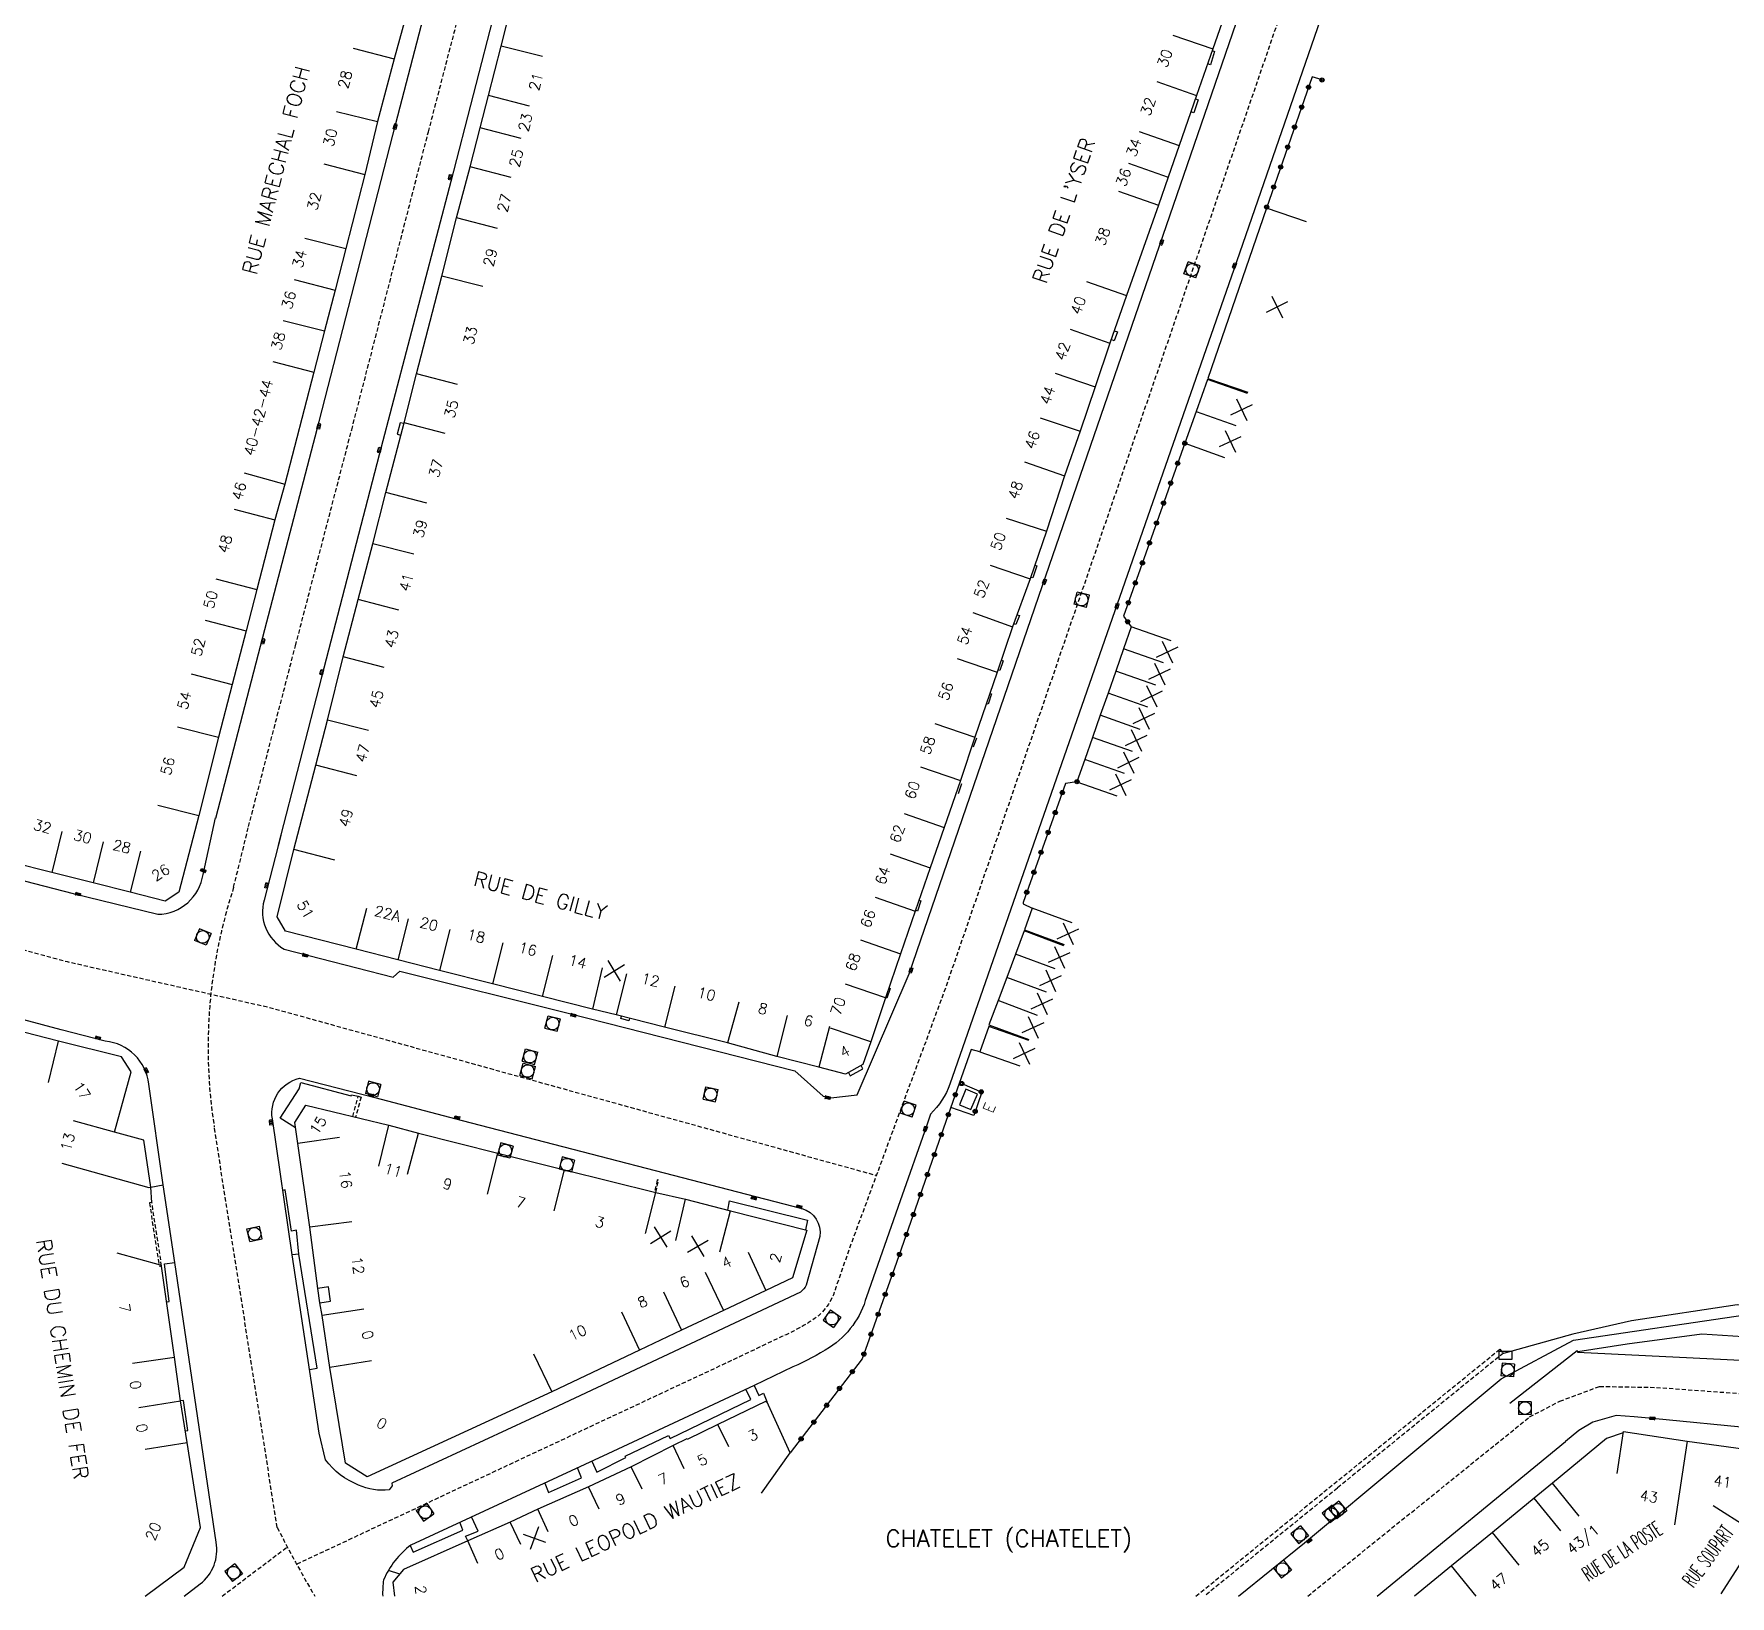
# Model space of a CAD drawing. Header units: millimetres. Extents: x 159999 to 161001, y 122000 to 123000.
# Drawn here: x 160583.5 to 160783.9, y 122000 to 122184.6 of the extents above; entities that cross this region are included whole.
import ezdxf
from ezdxf.enums import TextEntityAlignment as Align

# ---------------------------------------------------------------- set-up
doc = ezdxf.new("R2010")
doc.units = ezdxf.units.MM
doc.linetypes.add('DASHED', pattern=[0.75, 0.5, -0.25])
doc.layers.get('0').update_dxf_attribs({"linetype": 'CONTINUOUS'})
for name, color, linetype in [('W0001', 6, 'DASHED'), ('W0008', 7, 'CONTINUOUS'), ('W0100', 7, 'CONTINUOUS'), ('W0112', 1, 'DASHED'), ('W0322', 7, 'CONTINUOUS'), ('W0334', 7, 'CONTINUOUS'), ('W0400', 7, 'CONTINUOUS'), ('W0420', 7, 'CONTINUOUS'), ('W0980', 7, 'CONTINUOUS'), ('W0984', 7, 'CONTINUOUS'), ('W0989', 7, 'CONTINUOUS'), ('W0991', 7, 'CONTINUOUS'), ('W1102', 7, 'CONTINUOUS'), ('W1471', 7, 'CONTINUOUS')]:
    doc.layers.add(name, color=color, linetype=linetype)
doc.styles.get("Standard").update_dxf_attribs({"font": 'romans.shx', "width": 0.85})

# ---------------------------------------------------------------- blocks, each defined once
blk = doc.blocks.new('t991o')
at = {"color": 0, "linetype": 'Continuous'}
for p, q in [((-1, 1), (1, -1)), ((-1, -1), (1, 1))]:
    blk.add_line(p, q, dxfattribs=at)
blk = doc.blocks.new('t322o')
at = {"color": 0, "linetype": 'Continuous'}
for radius in [0.25, 0.15]:
    blk.add_circle((0, 0), radius, dxfattribs=at)
blk = doc.blocks.new('T420')
for p, q in [((0.75, 0.75), (-0.75, 0.75)), ((-0.75, 0.75), (-0.75, -0.75)), ((0.75, 0.75), (0.75, -0.75)), ((0.75, -0.75), (-0.75, -0.75))]:
    blk.add_line(p, q)
blk.add_ellipse((0, 0), major_axis=(-0.53, 0.53), ratio=1, start_param=3.926991, end_param=10.210176)
blk = doc.blocks.new('T400')
for p, q in [((-0.15, 0.3), (0.15, 0.3)), ((-0.15, -0.25), (-0.15, 0.3)), ((-0.15, 0.15), (0.15, 0.15)), ((-0.15, 0), (0.15, 0)), ((0.15, 0.3), (0.15, -0.25)), ((-0.15, -0.15), (0.15, -0.15)), ((-0.15, -0.25), (-0.15, -0.3)), ((-0.15, -0.3), (0.15, -0.3)), ((0.15, -0.3), (0.15, -0.25))]:
    blk.add_line(p, q)
blk = doc.blocks.new('T1471')
at = {"color": 0, "linetype": 'Continuous', "flags": 128}
blk.add_lwpolyline([(-0.75, -0.5), (-0.75, 0.5), (0.75, 0.5), (0.75, -0.5), (-0.75, -0.5)], dxfattribs=at)

msp = doc.modelspace()

# ---------------------------------------------------------------- linework, layer by layer
at = {"layer": 'W0001', "flags": 128}
msp.add_lwpolyline([(160705.66, 122363.07), (160719.86, 122334.03), (160727.14, 122319.37, -0.014395), (160737.57, 122296.74), (160741.42, 122286.53), (160751.83, 122258.97, -0.072001), (160752.23, 122252.22, -0.054435), (160750.36, 122244.08), (160741.2, 122217.24), (160735.27, 122200.01), (160720.86, 122158.08), (160707.03, 122117.92), (160691.2, 122071.87), (160679.9, 122041.24), (160678.23, 122036.48, -0.192162), (160675.44, 122032.58, -0.041863), (160671.61, 122030.55), (160666.95, 122028.32), (160649.7, 122020.24), (160614.53, 122003.76)], format="xyb", dxfattribs=at)
at = {"layer": 'W0001'}
msp.add_lwpolyline([(160616.66, 122000, -0.015782), (160612.22, 122008.12), (160604.78, 122055.41, -0.118957), (160607.07, 122083.76), (160608.83, 122090.93), (160614.38, 122112.31), (160621.02, 122137.82), (160630.09, 122173.03), (160637.07, 122199.86), (160643.54, 122224.78), (160650.74, 122252.62), (160653.31, 122262.49), (160653.65, 122263.85, 0.194033), (160652.87, 122274.3), (160641.76, 122296.32), (160630.16, 122318.05)], format="xyb", dxfattribs=at)
at = {"layer": 'W0001', "flags": 128}
for points in [[(160537.19, 122088.49), (160587.4, 122074.98), (160611.22, 122069.59), (160683.03, 122049.72)], [(160605.72, 122000), (160613.42, 122005.81)]]:
    msp.add_lwpolyline(points, dxfattribs=at)
at = {"layer": 'W0001'}
for points in [[(160760.23, 122021.18), (160763.82, 122023.03), (160768.5, 122024.78), (160775.22, 122024.66), (160789.23, 122023.64), (160810.39, 122023), (160823.42, 122023.13), (160834.13, 122024.52), (160841.96, 122027.61), (160848.49, 122031.87), (160855.86, 122039.33), (160858.08, 122042.9), (160860.66, 122047.57), (160862.71, 122053.75), (160863.32, 122057.24), (160863.56, 122060.93), (160864, 122063.51), (160865.93, 122066.39), (160869.52, 122069.42), (160873.21, 122071.77)], [(160734.01, 122000), (160756.21, 122017.93), (160760.23, 122021.18)]]:
    msp.add_lwpolyline(points, dxfattribs=at)
at = {"layer": 'W0008'}
for points in [[(160753.59, 122336.83), (160731.25, 122325.74, 0.332853), (160731.02, 122321, -0.037179), (160738.96, 122303.42), (160754, 122263.6), (160757.11, 122255.31), (160753.28, 122242.86), (160753.28, 122242.86), (160740.98, 122202.79), (160739.76, 122198.85), (160736.56, 122189.36), (160725.29, 122156.77), (160691.73, 122060.5, -0.115408), (160689.42, 122056.96), (160688.94, 122055.54), (160685.83, 122046.69), (160681.86, 122035.38, -0.186999), (160677.49, 122029.39, -0.041143), (160673.17, 122027.1), (160668.57, 122024.9), (160651.31, 122016.81), (160628.01, 122006.03, 0.126225), (160624.79, 122001.91, 0.047771), (160624.69, 122000, 0.06946)], [(160604.98, 122091.93), (160610.53, 122113.31), (160617.16, 122138.82), (160626.24, 122174.03), (160633.22, 122200.86), (160639.68, 122225.78), (160646.89, 122253.62), (160649.46, 122263.47), (160649.8, 122264.86, 0.196622), (160648.96, 122272.21), (160645.53, 122278.97, 0.379816), (160638, 122281.89), (160608.28, 122266.89), (160562.98, 122244.21)], [(160612.64, 122089.9), (160610.68, 122082.24, 0.344431), (160613.03, 122076.46), (160625.93, 122073.16), (160626.71, 122073.86), (160646.62, 122068.87), (160673.39, 122062.07), (160676.76, 122059.07), (160677.63, 122058.88), (160680.76, 122059.22), (160686.91, 122073.53), (160702.68, 122119.41), (160716.51, 122159.58), (160730.92, 122201.5)], [(160571.01, 122087.43), (160588.12, 122083.04), (160598.1, 122080.57, 0.368314), (160603.46, 122085.28), (160603.46, 122085.28), (160604.92, 122091.97)], [(160601.24, 122000), (160603.11, 122001.43, 0.281068), (160605, 122006.37), (160600.12, 122039.43), (160598.74, 122048.59), (160597.05, 122060.5, 0.357336), (160591.88, 122065.57), (160586.68, 122066.93), (160570.6, 122071.23), (160559.38, 122074.28), (160554.91, 122075.45), (160544.63, 122078.08, 0.253786), (160533.19, 122073.64)]]:
    msp.add_lwpolyline(points, format="xyb", dxfattribs=at)
for points in [[(160640.67, 122197.93), (160632.73, 122167.17), (160624.28, 122134.87), (160617.46, 122108.59), (160612.33, 122088.75)], [(160756.87, 122025.67), (160765.41, 122030.23), (160785.69, 122033.24), (160797.66, 122032.89), (160812.33, 122032.94), (160812.26, 122027.58)], [(160815.99, 122027.58), (160815.97, 122034.18), (160797.99, 122034.03), (160784.77, 122034.4), (160772.29, 122032.54), (160765.35, 122030.95), (160757.16, 122028.65)], [(160806.9, 122027.55), (160805.55, 122027.96), (160804.75, 122028.77), (160804.3, 122029.81), (160804.27, 122030.39), (160794.45, 122030.37), (160785.48, 122030.63), (160780.57, 122030.94), (160771.78, 122029.76), (160765.93, 122028.87)], [(160757.9, 122022.78), (160765.86, 122029.02), (160765.91, 122028.82), (160787.6, 122027.75)], [(160725.81, 122000), (160733.61, 122006.31), (160756.87, 122025.67)], [(160782.88, 122000.28), (160789.53, 122010.63), (160792.11, 122014.67), (160792.4, 122015.09), (160792.93, 122016.87), (160792.48, 122018.29), (160791.48, 122019.14), (160790.23, 122019.5), (160786.86, 122019.79), (160774.75, 122021), (160772.6, 122021.2), (160770.47, 122021.33), (160767.71, 122020.56), (160766.05, 122019.56), (160764.46, 122018.27)], [(160742.2, 122000), (160764.46, 122018.27)]]:
    msp.add_lwpolyline(points, dxfattribs=at)
msp.add_lwpolyline([(160617.93, 122016.11), (160617.17, 122019.27), (160613.98, 122040.31), (160611.65, 122056.38, -0.394662), (160614.84, 122061.19), (160623.77, 122058.92), (160634.08, 122056.19), (160674.22, 122045.79, -0.385381), (160676.33, 122042.5), (160674.73, 122036.75, -0.11151), (160674.07, 122035.93), (160644.81, 122022.16), (160625.75, 122013.34), (160625.81, 122013.02), (160625.46, 122012.54, -0.135891), (160621.83, 122013.12, -0.140461)], format="xyb", close=True, dxfattribs=at)
at = {"layer": 'W0100'}
for points in [[(160724.4, 122187.47), (160722.8, 122182.84), (160720.88, 122177.35), (160718.82, 122171.43), (160717.53, 122167.69), (160716.39, 122164.38), (160712.59, 122153.69), (160710.64, 122148.08), (160708.88, 122142.92), (160707.11, 122137.67), (160705.26, 122132.38), (160703.14, 122125.86), (160701.19, 122120.2), (160699.13, 122114.54), (160697.29, 122109.19), (160694.67, 122101.49), (160692.97, 122096.4), (160691.04, 122090.84), (160689.4, 122086.08), (160687.62, 122080.95), (160685.89, 122075.91), (160684.12, 122070.71), (160682.36, 122065.51), (160681.45, 122062.83), (160679.39, 122061.68), (160676.24, 122062.51), (160671.25, 122063.78), (160665.45, 122065.37), (160657.98, 122067.24), (160652.26, 122068.7), (160649.47, 122069.37), (160643.56, 122070.86), (160637.65, 122072.35), (160631.38, 122073.94), (160626.47, 122075.19), (160621.57, 122076.44), (160613.21, 122078.59), (160612.21, 122080.29), (160614.2, 122088.23), (160616.79, 122098.19), (160618.16, 122103.52), (160620.02, 122110.98), (160621.77, 122117.78), (160623.52, 122124.37), (160625.05, 122130.41), (160627.21, 122138.67), (160628.7, 122144.44), (160631.68, 122156), (160633.41, 122162.89), (160635.02, 122168.9), (160636.21, 122173.51), (160637.19, 122177.32), (160638.7, 122183.15), (160640.53, 122190.51)], [(160627.61, 122187.37), (160626.04, 122181.65), (160624.09, 122174.28), (160622.56, 122168.01), (160620.32, 122159.24), (160619.06, 122154.32), (160617.79, 122149.53), (160616.55, 122144.63), (160613.12, 122131.4), (160611.95, 122127.18), (160609.81, 122118.95), (160608.54, 122114.08), (160606.9, 122107.71), (160605.28, 122101.49), (160602.94, 122092.23), (160600.6, 122083.19), (160598.97, 122082.14), (160594.86, 122083.18), (160590.45, 122084.29), (160585.57, 122085.5), (160580.89, 122086.71)], [(160733.85, 122162.42), (160729.12, 122164.04), (160722.21, 122143.91), (160726.94, 122142.28)], [(160726.88, 122142.11), (160722.17, 122143.79), (160720.82, 122140.01), (160719.48, 122136.24), (160724.18, 122134.56)], [(160717.88, 122112.88), (160713.16, 122114.54), (160712.24, 122111.93), (160711.32, 122109.31), (160710.41, 122106.7), (160709.49, 122104.09), (160708.57, 122101.47), (160707.66, 122098.86), (160706.74, 122096.24), (160711.46, 122094.59)], [(160706.16, 122079.55), (160701.46, 122081.28), (160700.53, 122078.73), (160705.22, 122077)], [(160705.17, 122076.86), (160700.49, 122078.61), (160699.47, 122075.87), (160698.44, 122073.12), (160697.41, 122070.38), (160696.34, 122067.52), (160701.03, 122065.77)], [(160586.76, 122051.17), (160597.06, 122048.3), (160597.27, 122048.34), (160596.46, 122053.87), (160592.98, 122054.84), (160594.96, 122061.95), (160593.81, 122063.73), (160586.38, 122065.57), (160581, 122066.96), (160575.86, 122068.29), (160570.29, 122069.75), (160564.05, 122071.36), (160559.11, 122072.64), (160553.83, 122074.02), (160552.56, 122069.18)], [(160701.04, 122065.66), (160696.33, 122067.33), (160695.26, 122064.32), (160699.98, 122062.65)], [(160628.93, 122054.7), (160638.3, 122052.36), (160646.17, 122050.38), (160656.95, 122047.7), (160660.46, 122046.89), (160665.8, 122045.52), (160674.81, 122043.23), (160673.13, 122037.61), (160669.97, 122036.13), (160664.95, 122033.76), (160660.01, 122031.43), (160655.04, 122029.08), (160644.67, 122024.12), (160622.84, 122014.08), (160620.28, 122015.72), (160618.44, 122027), (160617.52, 122033.15), (160617.25, 122034.65), (160618.53, 122034.84), (160618.27, 122036.54), (160617.04, 122036.36), (160616.09, 122043.59), (160614.65, 122053.48), (160614.3, 122055.98), (160615.59, 122058.02), (160625.41, 122055.65), (160628.93, 122054.7)], [(160596.6, 122000), (160601.23, 122003.43), (160603.16, 122008.1), (160601.57, 122018.14), (160600.79, 122023.07), (160600.08, 122028.22), (160598.56, 122038.99), (160598.36, 122038.93), (160598.43, 122039.11), (160593.3, 122040.54)], [(160669.47, 122012.15), (160672.86, 122016.91), (160670.1, 122022.98), (160669.96, 122022.91), (160669.92, 122023), (160664.31, 122020.27), (160660.67, 122018.49), (160660.63, 122018.57), (160659, 122017.78), (160654.04, 122015.27), (160649.01, 122012.92), (160643.03, 122010.26), (160639.77, 122008.75), (160634.74, 122006.52), (160627.16, 122003.13), (160625.9, 122001.66), (160626.1, 122000)], [(160771.31, 122019.29), (160771.29, 122019.29), (160769.32, 122018.61), (160762.93, 122013.33), (160760.77, 122011.57), (160755.85, 122007.53), (160751, 122003.58), (160746.62, 122000)], [(160770.58, 122014.48), (160771.33, 122019.43), (160778.85, 122018.29), (160788.33, 122017), (160789.71, 122016.8), (160790.59, 122014.87), (160786.15, 122007.97), (160781.94, 122010.67)]]:
    msp.add_lwpolyline(points, dxfattribs=at)
msp.add_lwpolyline([(160693.62, 122059.89), (160692.85, 122058.04), (160694.2, 122057.49), (160694.97, 122059.33)], close=True, dxfattribs=at)
at = {"layer": 'W0112'}
for points in [[(160621.15, 122056.68), (160621.79, 122059.06), (160622.13, 122058.96), (160621.49, 122056.6)], [(160656.97, 122047.7), (160657.3, 122049.14), (160657.14, 122049.18), (160656.81, 122047.74)], [(160598.56, 122038.99), (160597.41, 122046.51), (160597.11, 122046.47), (160598.26, 122039.16)], [(160720.8, 122000), (160737.11, 122013.26), (160756.73, 122029.18), (160757.13, 122028.69)], [(160757.13, 122028.69), (160737.51, 122012.76), (160721.82, 122000)]]:
    msp.add_lwpolyline(points, dxfattribs=at)
at = {"layer": 'W0322'}
for points in [[(160735.7, 122179.17), (160734.53, 122179.53), (160729.12, 122164.04)], [(160719.48, 122136.24), (160712.25, 122115.81), (160713.16, 122114.54)], [(160706.74, 122096.24), (160705.39, 122096.03), (160700.38, 122081.98)], [(160692.36, 122059.24), (160685.42, 122039.41), (160681.36, 122028.05), (160672.86, 122016.91)], [(160693.12, 122060.57), (160695.5, 122059.55), (160694.54, 122056.8), (160691.84, 122057.74)]]:
    msp.add_lwpolyline(points, dxfattribs=at)
at = {"layer": 'W0334'}
for points in [[(160722.73, 122182.64), (160723, 122182.55), (160722.51, 122180.97), (160722.19, 122181.08)], [(160720.74, 122176.93), (160721.05, 122176.82), (160720.54, 122175.29), (160720.21, 122175.4)], [(160711.15, 122149.54), (160711.52, 122149.42), (160711.15, 122148.36), (160710.78, 122148.49)], [(160627.18, 122138.56), (160626.76, 122138.67), (160626.4, 122137.31), (160626.82, 122137.2)], [(160701.76, 122121.85), (160701.98, 122121.77), (160701.52, 122120.33), (160701.26, 122120.42)], [(160699.66, 122115.98), (160699.95, 122115.88), (160699.51, 122114.8), (160699.26, 122114.89)], [(160697.77, 122110.6), (160698.01, 122110.52), (160697.62, 122109.38), (160697.38, 122109.46)], [(160696.44, 122106.68), (160696.65, 122106.61), (160696.24, 122105.41), (160696.03, 122105.48)], [(160694.86, 122101.39), (160694.48, 122100.31)], [(160693.09, 122095.98), (160692.69, 122094.82)], [(160688.06, 122082.23), (160688.3, 122082.15), (160687.9, 122080.95), (160687.65, 122081.04)], [(160700.38, 122081.98), (160700.38, 122081.81), (160701.46, 122081.28)], [(160684.51, 122071.87), (160684.68, 122071.81), (160684.26, 122070.67), (160684.12, 122070.71)], [(160653.86, 122068.29), (160653.78, 122067.98), (160652.82, 122068.25), (160652.9, 122068.54)], [(160679.74, 122061.88), (160679.95, 122061.5), (160681.44, 122062.32), (160681.22, 122062.71)], [(160695.26, 122064.32), (160694.22, 122064.58), (160692.36, 122059.24)], [(160614.4, 122055.32), (160612.55, 122056.48), (160614.8, 122059.96), (160615.03, 122060.69), (160620.96, 122059.13), (160620.99, 122059.24), (160621.79, 122059.06)], [(160597.41, 122046.51), (160597.27, 122048.34), (160598.74, 122048.59)], [(160616.03, 122026.79), (160616.95, 122026.94), (160614.77, 122040.42), (160614.48, 122043.25), (160613.89, 122043.14), (160613.17, 122047.99), (160612.87, 122047.93)], [(160665.47, 122045.6), (160665.68, 122046.69), (160674.9, 122044.41), (160674.66, 122043.27)], [(160599.16, 122034.78), (160599.46, 122034.82), (160598.88, 122039.25), (160600.12, 122039.43)], [(160614.77, 122040.42), (160613.98, 122040.31)], [(160617.25, 122034.65), (160617.04, 122036.36)], [(160668.57, 122024.9), (160669.13, 122023.7), (160669.69, 122023.97), (160670.1, 122022.98)], [(160601.35, 122019.53), (160601.66, 122019.58), (160601.13, 122023.13), (160600.79, 122023.08)], [(160649.42, 122015.93), (160650, 122014.65), (160653.41, 122016.36), (160653.35, 122016.52), (160658.46, 122018.99), (160658.65, 122018.63), (160668.2, 122023.25), (160667.6, 122024.45)], [(160643.84, 122013.35), (160644.29, 122012.25), (160648.18, 122013.98), (160647.69, 122015.14)], [(160627.95, 122005.98), (160628.3, 122005.19), (160634.17, 122007.79), (160633.82, 122008.72)], [(160634.74, 122006.52), (160634.49, 122007.08), (160635.95, 122007.67), (160635.19, 122009.35)], [(160626.7, 122002.6), (160625.36, 122003.03)]]:
    msp.add_lwpolyline(points, dxfattribs=at)
at = {"layer": 'W1102'}
for p, q in [((160621.21, 122182.93), (160626.04, 122181.65)), ((160643.56, 122181.94), (160638.7, 122183.15)), ((160718.08, 122184.47), (160722.8, 122182.84)), ((160716.16, 122179), (160720.88, 122177.35)), ((160642.03, 122176.06), (160637.19, 122177.32)), ((160619.23, 122175.46), (160624.09, 122174.28)), ((160641.06, 122172.26), (160636.21, 122173.51)), ((160714.1, 122173.08), (160718.82, 122171.43)), ((160617.72, 122169.25), (160622.56, 122168.01)), ((160639.86, 122167.65), (160635.02, 122168.9)), ((160712.81, 122169.32), (160717.53, 122167.69)), ((160711.66, 122166.02), (160716.39, 122164.38)), ((160638.25, 122161.6), (160633.41, 122162.89)), ((160615.47, 122160.48), (160620.32, 122159.24)), ((160614.23, 122155.61), (160619.06, 122154.32)), ((160636.53, 122154.78), (160631.68, 122156)), ((160707.88, 122155.36), (160712.59, 122153.69)), ((160612.94, 122150.76), (160617.79, 122149.53)), ((160705.92, 122149.73), (160710.64, 122148.08)), ((160611.71, 122145.89), (160616.55, 122144.63)), ((160633.54, 122143.19), (160628.7, 122144.44)), ((160704.15, 122144.53), (160708.88, 122142.92)), ((160702.37, 122139.26), (160707.11, 122137.67)), ((160632.05, 122137.41), (160627.21, 122138.67)), ((160700.54, 122134.03), (160705.26, 122132.38)), ((160608.31, 122132.74), (160613.12, 122131.4)), ((160629.89, 122129.14), (160625.05, 122130.41)), ((160607.12, 122128.44), (160611.95, 122127.18)), ((160698.38, 122127.4), (160703.14, 122125.86)), ((160628.36, 122123.14), (160623.52, 122124.37)), ((160696.46, 122121.83), (160701.19, 122120.2)), ((160604.97, 122120.21), (160609.81, 122118.95)), ((160626.61, 122116.5), (160621.77, 122117.78)), ((160603.7, 122115.33), (160608.54, 122114.08)), ((160694.43, 122116.24), (160699.13, 122114.54)), ((160624.87, 122109.73), (160620.02, 122110.98)), ((160692.56, 122110.82), (160697.29, 122109.19)), ((160602.06, 122108.97), (160606.9, 122107.71)), ((160623.02, 122102.31), (160618.16, 122103.52)), ((160689.94, 122103.1), (160694.67, 122101.49)), ((160600.44, 122102.71), (160605.28, 122101.49)), ((160621.63, 122096.94), (160616.79, 122098.19)), ((160688.23, 122097.99), (160692.97, 122096.4)), ((160598.1, 122093.48), (160602.94, 122092.23)), ((160686.32, 122092.49), (160691.04, 122090.84)), ((160586.78, 122090.35), (160585.57, 122085.5)), ((160591.67, 122089.14), (160590.45, 122084.29)), ((160596.08, 122088.03), (160594.86, 122083.18)), ((160619.04, 122086.97), (160614.2, 122088.23)), ((160684.67, 122087.71), (160689.4, 122086.08)), ((160682.9, 122082.58), (160687.62, 122080.95)), ((160627.7, 122080.04), (160626.47, 122075.19)), ((160632.61, 122078.79), (160631.38, 122073.94)), ((160638.87, 122077.2), (160637.65, 122072.35)), ((160681.16, 122077.54), (160685.89, 122075.91)), ((160650.64, 122074.24), (160649.47, 122069.37)), ((160653.5, 122073.55), (160652.26, 122068.7)), ((160659.2, 122072.09), (160657.98, 122067.24)), ((160666.76, 122070.19), (160665.45, 122065.37)), ((160672.49, 122068.63), (160671.25, 122063.78)), ((160677.51, 122067.33), (160676.24, 122062.51)), ((160585.18, 122060.71), (160586.38, 122065.57)), ((160624.23, 122050.79), (160625.41, 122055.65)), ((160627.62, 122049.87), (160628.93, 122054.7)), ((160619.6, 122054.19), (160614.65, 122053.48)), ((160637.09, 122047.51), (160638.3, 122052.36)), ((160644.95, 122045.53), (160646.17, 122050.38)), ((160655.75, 122042.85), (160656.95, 122047.7)), ((160659.33, 122042.02), (160660.46, 122046.89)), ((160664.55, 122040.67), (160665.8, 122045.52)), ((160621.05, 122044.24), (160616.09, 122043.59)), ((160667.86, 122040.65), (160669.97, 122036.13)), ((160662.81, 122038.28), (160664.95, 122033.76)), ((160657.88, 122035.96), (160660.01, 122031.43)), ((160622.47, 122033.89), (160617.52, 122033.15)), ((160652.9, 122033.6), (160655.04, 122029.08)), ((160642.52, 122028.63), (160644.67, 122024.12)), ((160595.13, 122027.54), (160600.08, 122028.22)), ((160623.38, 122027.81), (160618.44, 122027)), ((160595.85, 122022.3), (160600.79, 122023.07)), ((160665.6, 122017.63), (160664.31, 122020.27)), ((160596.63, 122017.35), (160601.57, 122018.14)), ((160660.31, 122015.05), (160659, 122017.78)), ((160778.85, 122018.29), (160777.35, 122008.4)), ((160655.36, 122012.65), (160654.04, 122015.27)), ((160650.25, 122010.27), (160649.01, 122012.92)), ((160766.08, 122009.46), (160762.93, 122013.33)), ((160763.93, 122007.7), (160760.77, 122011.57)), ((160641, 122006.09), (160639.77, 122008.75)), ((160644.23, 122007.58), (160643.03, 122010.26)), ((160635.93, 122003.84), (160634.74, 122006.52)), ((160759.01, 122003.66), (160755.85, 122007.53)), ((160753.93, 122000), (160751, 122003.58))]:
    msp.add_line(p, q, dxfattribs=at)
at = {"layer": 'W1102', "flags": 128}
for points in [[(160720.82, 122140.01), (160725.53, 122138.33)], [(160716.96, 122110.27), (160712.24, 122111.93)], [(160716.04, 122107.66), (160711.32, 122109.31)], [(160715.12, 122105.04), (160710.41, 122106.7)], [(160714.21, 122102.43), (160709.49, 122104.09)], [(160713.29, 122099.82), (160708.57, 122101.47)], [(160712.37, 122097.2), (160707.66, 122098.86)], [(160621.57, 122076.44), (160622.8, 122081.29)], [(160643.56, 122070.86), (160644.78, 122075.71)], [(160704.15, 122074.12), (160699.47, 122075.87)], [(160703.12, 122071.37), (160698.44, 122073.12)], [(160684.12, 122070.71), (160679.39, 122072.32)], [(160702.09, 122068.63), (160697.41, 122070.38)], [(160682.36, 122065.51), (160677.62, 122067.12)], [(160592.98, 122054.84), (160588.16, 122056.18)]]:
    msp.add_lwpolyline(points, dxfattribs=at)

# ---------------------------------------------------------------- block references
at = {"layer": 'W0322'}
for p, rotation in [((160735.7, 122179.17), 162.8618950302316), ((160734.11, 122178.32), 250.7474643860706), ((160733.29, 122175.96), 250.7474643860706), ((160732.46, 122173.6), 250.7474643860706), ((160731.64, 122171.24), 250.7474643860706), ((160730.81, 122168.88), 250.7474643860706), ((160729.99, 122166.52), 250.7474643860706), ((160729.16, 122164.16), 250.7474643860706), ((160719.48, 122136.24), 250.5156145559066), ((160718.64, 122133.88), 250.5156145559066), ((160717.81, 122131.53), 250.5156145559066), ((160716.97, 122129.17), 250.5156145559066), ((160716.14, 122126.81), 250.5156145559066), ((160715.31, 122124.46), 250.5156145559066), ((160714.47, 122122.1), 250.5156145559066), ((160713.64, 122119.74), 250.5156145559066), ((160712.81, 122117.39), 250.5156145559066), ((160712.73, 122115.14), 305.7479957710647), ((160705.01, 122094.96), 250.3453010758295), ((160706.74, 122096.24), 189.1989568234166), ((160704.17, 122092.6), 250.3453010758295), ((160703.33, 122090.25), 250.3453010758295), ((160702.49, 122087.89), 250.3453010758295), ((160701.65, 122085.54), 250.3453010758295), ((160700.8, 122083.18), 250.3453010758295), ((160693.12, 122060.57), 336.971061281773), ((160692.36, 122059.24), 250.7117384867286), ((160695.42, 122059.59), 336.971061281773), ((160691.54, 122056.89), 250.7117384867286), ((160694.71, 122057.28), 250.7786019753445), ((160690.71, 122054.53), 250.7117384867286), ((160689.89, 122052.17), 250.7117384867286), ((160689.06, 122049.81), 250.7117384867286), ((160688.24, 122047.45), 250.7117384867286), ((160687.41, 122045.09), 250.7117384867286), ((160686.58, 122042.73), 250.7117384867286), ((160685.76, 122040.37), 250.7117384867286), ((160684.92, 122038.01), 250.2916569853235), ((160684.08, 122035.66), 250.2916569853235), ((160683.24, 122033.3), 250.2916569853235), ((160682.39, 122030.95), 250.2916569853235), ((160681.55, 122028.6), 250.2916569853235), ((160680.19, 122026.52), 232.6916883247525), ((160678.67, 122024.54), 232.6916883247525), ((160677.16, 122022.55), 232.6916883247525), ((160675.64, 122020.56), 232.6916883247525), ((160674.13, 122018.57), 232.6916883247525)]:
    msp.add_blockref('t322o', p, dxfattribs=dict(at, rotation=rotation))
at = {"layer": 'W0400'}
for p, rotation in [((160626.16, 122173.64), 165.5445287235015), ((160632.66, 122167.69), 345.5227239865215), ((160716.74, 122160), 341.0304475674355), ((160725.35, 122157.23), 340.9249024869516), ((160617.14, 122138.24), 165.4109127509245), ((160624.29, 122135.43), 345.3353839582725), ((160702.89, 122119.88), 341.0041258376365), ((160711.47, 122117.01), 346.0347813307305), ((160610.54, 122112.82), 165.4524510259785), ((160617.47, 122109.19), 345.4537529552795), ((160603.49, 122085.73), 67.1231039638955), ((160588.66, 122082.96), 256.1396384080256), ((160610.96, 122083.97), 165.6512175831385), ((160615.52, 122075.72), 255.6731917488095), ((160687.12, 122073.97), 341.0286883317716), ((160647.2, 122068.65), 255.7556909138776), ((160591.02, 122065.97), 255.2903562788285), ((160596.75, 122062.1), 206.8578613862585), ((160623.33, 122059.19), 75.70700506501015), ((160677.26, 122058.9), 257.2399919898426), ((160633.51, 122056.55), 75.20030550054302), ((160611.48, 122055.97), 186.6944487792167), ((160688.82, 122055.22), 341.2096825845705), ((160668.58, 122047.02), 75.46803058115185), ((160673.93, 122046.01), 75.46803058115185), ((160774.75, 122021), 84.27653503465874), ((160734.19, 122006.54), 128.9551969187748)]:
    msp.add_blockref('T400', p, dxfattribs=dict(at, rotation=rotation))
at = {"layer": 'W0420'}
for p, rotation in [((160720.34, 122156.74), 250.9249024869516), ((160707.3, 122117.75), 256.0347813307305), ((160603.42, 122077.89), 337.1231039638955), ((160644.77, 122067.66), 165.7556909138776), ((160642.1, 122063.75), 165.7556909138776), ((160641.82, 122062.05), 165.7556909138776), ((160623.55, 122059.93), 345.7070050650102), ((160663.45, 122059.3), 168.4119511719385), ((160686.78, 122057.54), 251.2096825845705), ((160639.18, 122052.65), 345.200305500543), ((160646.45, 122050.99), 345.8693491510506), ((160609.54, 122042.81), 192.1488519590206), ((160677.78, 122032.79), 54.50948832053253), ((160757.65, 122026.71), 354.664028995454), ((160629.7, 122009.91), 124.4939584989416), ((160736.77, 122009.7), 39.1124603250604), ((160737.56, 122010.18), 39.1124603250604), ((160733.06, 122007.24), 39.1124603250604), ((160607.08, 122002.76), 36.95462704415754), ((160731.02, 122003.18), 39.1124603250604)]:
    msp.add_blockref('T420', p, dxfattribs=dict(at, rotation=rotation))
msp.add_blockref('T420', (160759.67, 122022.21), dxfattribs=at)
at = {"layer": 'W0991'}
for p, rotation in [((160730.4, 122152.35), 341.0447604717313), ((160726.21, 122140.22), 340.3358537755862), ((160724.86, 122136.45), 340.3358537755857), ((160717.42, 122111.58), 340.6627473155685), ((160716.5, 122108.96), 340.6627473155614), ((160715.58, 122106.35), 340.6627473155717), ((160714.67, 122103.74), 340.6627473155614), ((160713.75, 122101.12), 340.6627473155685), ((160712.83, 122098.51), 340.6627473155685), ((160711.91, 122095.9), 340.6627473155663), ((160705.69, 122078.28), 339.7660081465407), ((160704.66, 122075.49), 339.4848574472579), ((160652.07, 122073.89), 76.44966861994784), ((160703.63, 122072.74), 339.4848574472579), ((160702.61, 122070), 339.4848574472512), ((160701.56, 122067.2), 339.4848574472539), ((160700.51, 122064.15), 340.4635637987748), ((160657.54, 122042.43), 76.8756717824561), ((160661.94, 122041.35), 75.58808855335039), ((160642.61, 122006.84), 294.8470746056044)]:
    msp.add_blockref('t991o', p, dxfattribs=dict(at, rotation=rotation))
at = {"layer": 'W1471'}
msp.add_blockref('T1471', (160757.37, 122028.45), dxfattribs=at)

# ---------------------------------------------------------------- texts
at = {"layer": 'W0980'}
msp.add_text('CHATELET (CHATELET)', height=2, dxfattribs=at).set_placement((160698.68, 122006.67), align=Align.MIDDLE)
at = {"layer": 'W0984'}
msp.add_text('E', height=1.25, rotation=67.3725, dxfattribs=at).set_placement((160696.36, 122057.7), align=Align.MIDDLE)
at = {"layer": 'W0989'}
for s, rotation, p in [('RUE MARECHAL FOCH', 75.4815, (160612.08, 122168.51)), ("RUE DE L'YSER", 71.0244, (160705.17, 122163.74)), ('RUE DE GILLY', 345.1097, (160643.3, 122082.78)), ('RUE DU CHEMIN DE FER', 278.9474, (160586.84, 122027.98)), ('RUE LEOPOLD WAUTIEZ', 25.1041, (160654.55, 122008.06))]:
    msp.add_text(s, height=1.75, rotation=rotation, dxfattribs=at).set_placement(p, align=Align.MIDDLE)
at = {"layer": 'W0989', "width": 0.5}
for s, rotation, p in [('RUE DE LA POSTE', 33.049, (160771.15, 122005.29)), ('RUE SOUPART', 53.6192, (160781.31, 122004.72))]:
    msp.add_text(s, height=1.75, rotation=rotation, dxfattribs=at).set_placement(p, align=Align.MIDDLE)
at = {"layer": 'W0991'}
for s, rotation, p in [('30', 70.7233, (160717.12, 122181.74)), ('28', 75.1443, (160620.23, 122179.23)), ('21', 75.4443, (160642.79, 122178.99)), ('32', 70.8074, (160715.13, 122176.04)), ('23', 75.6274, (160641.54, 122174.16)), ('30', 76.2852, (160618.48, 122172.37)), ('34', 70.9617, (160713.45, 122171.2)), ('25', 75.4661, (160640.46, 122169.94)), ('36', 70.9216, (160712.24, 122167.68)), ('32', 75.6669, (160616.59, 122164.85)), ('27', 75.0362, (160639.05, 122164.63)), ('38', 70.4646, (160709.77, 122160.69)), ('34', 75.7009, (160614.85, 122158.03)), ('29', 75.8819, (160637.39, 122158.2)), ('36', 75.0548, (160613.59, 122153.18)), ('40', 70.7718, (160706.89, 122152.53)), ('38', 75.8015, (160612.33, 122148.33)), ('33', 75.5556, (160635.04, 122148.98)), ('42', 71.2028, (160705.03, 122147.12)), ('40-42-44', 75.4962, (160610, 122139.28)), ('35', 75.46, (160632.79, 122140.3)), ('44', 71.4158, (160703.27, 122141.91)), ('46', 70.6756, (160701.45, 122136.64)), ('37', 75.3826, (160630.97, 122133.28)), ('46', 74.4844, (160607.71, 122130.59)), ('48', 71.9798, (160699.46, 122130.71)), ('39', 75.7152, (160629.12, 122126.14)), ('48', 75.412, (160606.05, 122124.34)), ('50', 70.9561, (160697.43, 122124.66)), ('41', 75.2041, (160627.48, 122119.82)), ('52', 70.0654, (160695.45, 122119.04)), ('50', 75.3802, (160604.34, 122117.77)), ('52', 75.5495, (160602.88, 122112.15)), ('43', 75.5681, (160625.74, 122113.13)), ('54', 70.9638, (160693.49, 122113.51)), ('45', 76.0064, (160623.94, 122106.02)), ('56', 71.2454, (160691.24, 122106.94)), ('54', 75.4406, (160601.25, 122105.85)), ('58', 71.498, (160689.09, 122100.55)), ('56', 75.7961, (160599.27, 122098.1)), ('47', 75.4935, (160622.32, 122099.61)), ('60', 70.8322, (160687.28, 122095.25)), ('49', 75.4631, (160620.34, 122091.97)), ('32', 345.5682, (160584.48, 122090.95)), ('62', 71.0052, (160685.49, 122090.1)), ('30', 346.0173, (160589.23, 122089.74)), ('28', 345.9049, (160593.87, 122088.58)), ('26', 32.6684, (160598.44, 122085.52)), ('64', 70.9047, (160683.78, 122085.15)), ('51', 300.3921, (160615.56, 122081.15)), ('22A', 345.7087, (160625.25, 122080.66)), ('66', 70.9865, (160682.03, 122080.06)), ('20', 345.7234, (160630.16, 122079.41)), ('18', 345.7573, (160635.74, 122078)), ('16', 345.8639, (160641.83, 122076.46)), ('14', 345.8639, (160647.73, 122074.97)), ('68', 71.2479, (160680.27, 122074.93)), ('12', 345.6663, (160656.34, 122072.82)), ('10', 345.9051, (160662.96, 122071.15)), ('8', 344.7481, (160669.62, 122069.41)), ('70', 71.2479, (160678.5, 122069.72)), ('6', 345.6624, (160675.01, 122067.98)), ('4', 29.2326, (160679.3, 122064.35)), ('17', 302.9144, (160589.15, 122059.73)), ('15', 57.9154, (160617.04, 122055.64)), ('13', 74.4181, (160587.46, 122053.68)), ('11', 344.8067, (160625.93, 122050.33)), ('16', 278.2658, (160620.32, 122049.22)), ('9', 346.005, (160632.35, 122048.69)), ('7', 345.8693, (160641.02, 122046.52)), ('3', 346.059, (160650.35, 122044.19)), ('12', 277.8124, (160621.76, 122039.07)), ('4', 25.1874, (160665.33, 122039.46)), ('2', 73.3352, (160671.13, 122040)), ('6', 25.1874, (160660.35, 122037.12)), ('8', 25.3371, (160655.39, 122034.78)), ('7', 278.0091, (160594.21, 122034.04)), ('0', 284.6157, (160622.92, 122030.85)), ('10', 25.565, (160647.71, 122031.12)), ('0', 277.8364, (160595.48, 122024.94)), ('0', 327.4227, (160624.58, 122020.39)), ('0', 278.9507, (160596.23, 122019.85)), ('3', 25.9845, (160668.44, 122019.02)), ('5', 26.0543, (160662.46, 122016.1)), ('7', 25.8308, (160657.84, 122013.85)), ('41', 352.2697, (160783.05, 122013.53)), ('9', 24.9911, (160652.81, 122011.46)), ('43', 351.3797, (160774.33, 122011.77)), ('20', 67.5796, (160597.57, 122007.66)), ('0', 24.0336, (160647.24, 122008.93)), ('45', 39.3658, (160761.47, 122005.68)), ('43/1', 39.3251, (160766.59, 122006.64)), ('0', 23.9534, (160638.47, 122004.96)), ('47', 39.1822, (160756.59, 122001.68)), ('2', 276.9015, (160629.19, 122000.74))]:
    msp.add_text(s, height=1.25, rotation=rotation, dxfattribs=at).set_placement(p, align=Align.MIDDLE)

doc.saveas('drawing.dxf')
